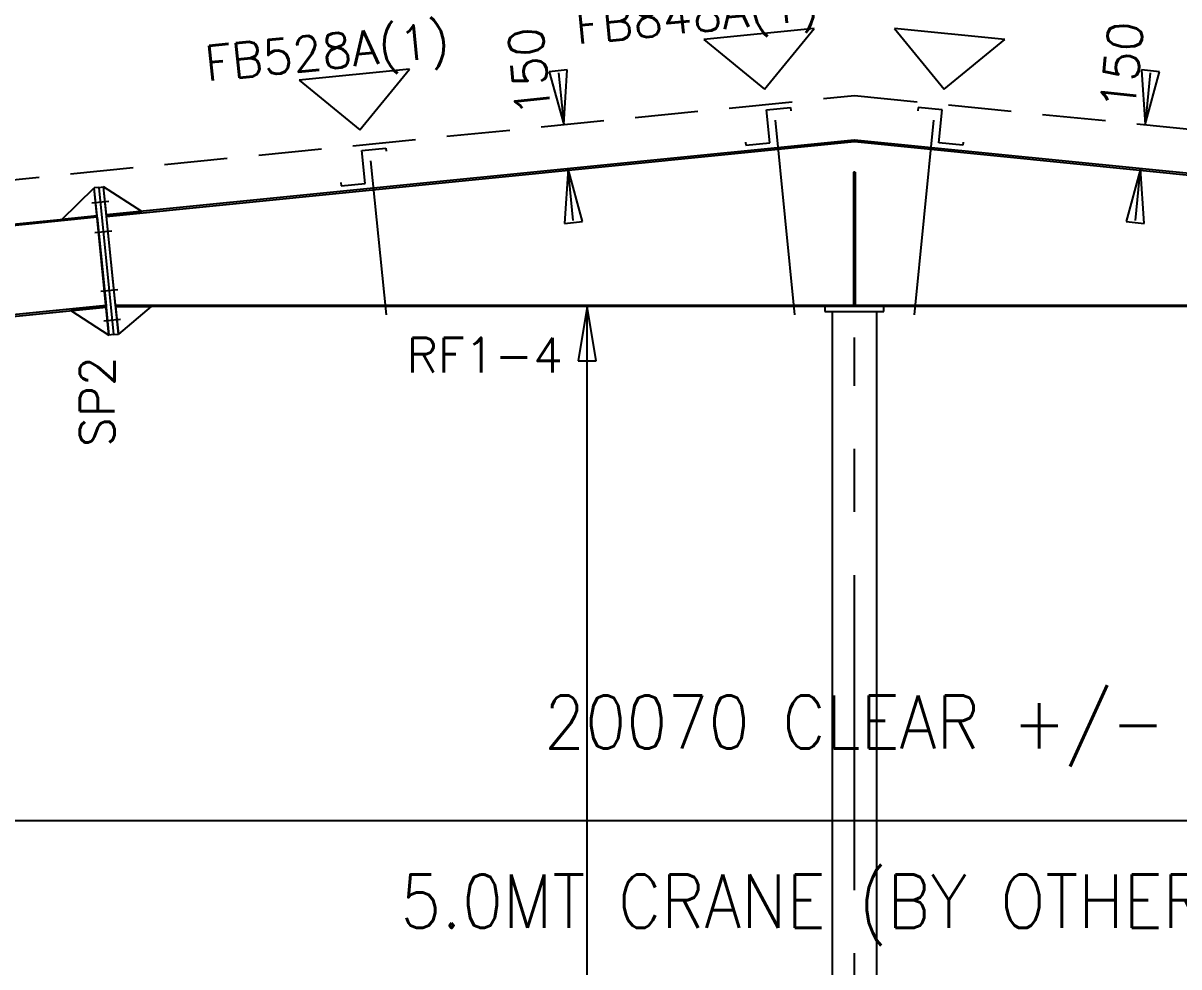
# Model space of a CAD drawing. Header units: millimetres. Extents: x 0 to 28190, y 0 to 19934.
# Drawn here: x 11374 to 15279, y 12504 to 15694 of the extents above; entities that cross this region are included whole.
import ezdxf

# ---------------------------------------------------------------- set-up
doc = ezdxf.new("R2010")
doc.units = ezdxf.units.MM
doc.header["$MEASUREMENT"] = 0
for name, pattern in [('CENTER', [1704.8, 1065.5, -213.1, 213.1, -213.1]), ('CONTIN', [0]), ('DASHED', [319.6, 213.1, -106.5])]:
    doc.linetypes.add(name, pattern=pattern)
doc.layers.get('0').update_dxf_attribs({"linetype": 'CONTIN'})
for name, color, linetype in [('1', 7, 'CONTIN'), ('10', 10, 'CONTIN'), ('11', 7, 'CONTIN'), ('12', 6, 'CONTIN'), ('2', 6, 'CONTIN'), ('3', 7, 'CONTIN'), ('4', 7, 'CENTER'), ('5', 5, 'DASHED')]:
    doc.layers.add(name, color=color, linetype=linetype)
doc.styles.add('S', font='SIMPLEX.shx', dxfattribs={"width": 0.9})
doc.styles.add('SIMPLEX', font='SIMPLEX')

# ---------------------------------------------------------------- blocks, each defined once
blk = doc.blocks.new('ZCOL')
for p, q in [((10.16, 0), (0, 0)), ((0, 0), (0, -25.4)), ((10.16, -2.54), (10.16, 0)), ((-10.16, -25.4), (-10.16, -22.86)), ((0, -25.4), (-10.16, -25.4))]:
    blk.add_line(p, q)
blk = doc.blocks.new('MARKER')
for p, q in [((187.527664, 187.527664), (-187.52766, 187.527664)), ((-187.52766, 187.527664), (0, 0)), ((0, 0), (187.527664, 187.527664))]:
    blk.add_line(p, q)
blk = doc.blocks.new('ARROWF')
for p, q in [((0, 0), (-182.8, 30.5)), ((-182.8, 30.5), (-182.8, -30.5)), ((-182.8, -30.5), (0, 0))]:
    blk.add_line(p, q)

msp = doc.modelspace()

# ---------------------------------------------------------------- linework, layer by layer
at = {"color": 6}
msp.add_line((4366.4, 12998.6), (23998.9, 12998.6), dxfattribs=at)
at = {"layer": '1'}
for p, q in [((13915.2, 15365.7), (13981, 14707.7)), ((14450.1, 15365.7), (14384.3, 14707.7)), ((14182.2, 15298.3), (11655.7, 15045.7)), ((11656.2, 15040.7), (14182.7, 15293.4)), ((11656.2, 15040.7), (14182.7, 15293.4)), ((14182.7, 15293.4), (14182.2, 15298.3)), ((14182.7, 15293.4), (14183.2, 15298.3)), ((14182.7, 15293.4), (16709.1, 15040.7)), ((14182.7, 15293.4), (16709.1, 15040.7)), ((16709.6, 15045.7), (14183.2, 15298.3)), ((12548.2, 15229), (12600.3, 14707.7)), ((14179.7, 15190.6), (14179.7, 14740.6)), ((14185.7, 15190.6), (14179.7, 15190.6)), ((14179.7, 15190.6), (14179.7, 14740.6)), ((14185.7, 15190.6), (14179.7, 15190.6)), ((14185.7, 15190.6), (14185.7, 14740.6)), ((14185.7, 15190.6), (14185.7, 14740.6)), ((11504.5, 15030.6), (11614.5, 15137)), ((11630.4, 15138.6), (11614.5, 15137)), ((11664.2, 14639.5), (11614.5, 15137)), ((11614.5, 15137), (11614.5, 15137)), ((11623.9, 15042.5), (11614.5, 15137)), ((11630.4, 15138.6), (11646.3, 15140.2)), ((11630.4, 15138.6), (11680.1, 14641.1)), ((11630.4, 15138.6), (11680.1, 14641.1)), ((11696, 14642.7), (11646.3, 15140.2)), ((11775.2, 15057.6), (11646.3, 15140.2)), ((11646.3, 15140.2), (11646.3, 15140.2)), ((11655.7, 15045.7), (11646.3, 15140.2)), ((11606.8, 15086), (11663.9, 15091.7)), ((11606.8, 15086), (11663.9, 15091.7)), ((7456.2, 14625.7), (11623.9, 15042.5)), ((11624.4, 15037.5), (7456.7, 14620.8)), ((11624.4, 15037.5), (7456.7, 14620.8)), ((11623.9, 15042.5), (11504.5, 15030.6)), ((11624.4, 15037.5), (11623.9, 15042.5)), ((11624.4, 15037.5), (11654.3, 14739)), ((11655.7, 15045.7), (11775.2, 15057.6)), ((11656.2, 15040.7), (11655.7, 15045.7)), ((11686.3, 14740.6), (11656.2, 15040.7)), ((11616.7, 14986.5), (11673.9, 14992.2)), ((11616.7, 14986.5), (11673.9, 14992.2)), ((11636.6, 14787.5), (11693.8, 14793.2)), ((11636.6, 14787.5), (11693.8, 14793.2)), ((11654.3, 14739), (7486.5, 14322.2)), ((11654.3, 14739), (7486.5, 14322.2)), ((7487, 14317.3), (11654.8, 14734)), ((11654.8, 14734), (11535.4, 14722.1)), ((11535.4, 14722.1), (11664.2, 14639.5)), ((11654.3, 14739), (11654.8, 14734)), ((11654.8, 14734), (11664.2, 14639.5)), ((11686.3, 14740.6), (16679.1, 14740.6)), ((11686.8, 14740.6), (16678.6, 14740.6)), ((11686.8, 14740.6), (11686.8, 14735.6)), ((16678.6, 14735.6), (11686.8, 14735.6)), ((11686.8, 14735.6), (11807.4, 14735.6)), ((11686.8, 14735.6), (11696, 14642.7)), ((11807.4, 14735.6), (11696, 14642.7)), ((14082.7, 14735.6), (14082.7, 14719.6)), ((14185.7, 14740.6), (14179.7, 14740.6)), ((14185.7, 14740.6), (14179.7, 14740.6)), ((14282.7, 14719.6), (14282.7, 14735.6)), ((11646.6, 14688), (11703.7, 14693.7)), ((11646.6, 14688), (11703.7, 14693.7)), ((14082.7, 14719.6), (14282.7, 14719.6)), ((14107.7, 14719.6), (14107.7, 5921.6)), ((14257.7, 14719.6), (14257.7, 5921.6)), ((11680.1, 14641.1), (11664.2, 14639.5)), ((11664.2, 14639.5), (11664.2, 14639.5)), ((11680.1, 14641.1), (11696, 14642.7)), ((11696, 14642.7), (11696, 14642.7))]:
    msp.add_line(p, q, dxfattribs=at)
at = {"layer": '12'}
msp.add_line((13544.4, 14735.6), (13075.6, 14735.6), dxfattribs=at)
at = {"layer": '2'}
for p, q in [((13183.2, 15525.9), (13200.6, 15350.9)), ((15182.2, 15525.9), (15164.7, 15350.9)), ((13233.1, 15026.7), (13215.6, 15201.7)), ((15132.3, 15026.7), (15149.8, 15201.7)), ((13280.2, 5905.6), (13280.2, 14735.6))]:
    msp.add_line(p, q, dxfattribs=at)
at = {"layer": '4'}
msp.add_line((14182.7, 5943.7), (14182.7, 14631.5), dxfattribs=at)
at = {"layer": '5'}
for p, q in [((2947.7, 14325.6), (14182.7, 15449.1)), ((14182.7, 15449.1), (25417.7, 14325.6))]:
    msp.add_line(p, q, dxfattribs=at)

# ---------------------------------------------------------------- block references
at = {"layer": '10', "yscale": -4.4055119, "zscale": -4.4055119}
for p, xscale, rotation in [((13897.2, 15289), -7.999999999999999, 5.71059464), ((14468.2, 15289), 7.999999999999999, 354.2894053000002), ((12530.2, 15152.3), -7.999999999999999, 5.71059464)]:
    msp.add_blockref('ZCOL', p, dxfattribs=dict(at, xscale=xscale, rotation=rotation))
at = {"layer": '2'}
for p, rotation in [((13200.6, 15350.9), 275.710602), ((15164.7, 15350.9), 264.289398), ((13215.6, 15201.7), 95.7105942), ((15149.8, 15201.7), 84.2894058), ((13280.2, 14735.6), 90)]:
    msp.add_blockref('ARROWF', p, dxfattribs=dict(at, rotation=rotation))
at = {"layer": '3'}
for p, rotation in [((13879, 15470.2), 5.71059464), ((14486.3, 15470.2), 354.2894053000002), ((12512.1, 15333.5), 5.71059464)]:
    msp.add_blockref('MARKER', p, dxfattribs=dict(at, rotation=rotation))

# ---------------------------------------------------------------- texts
at = {"color": 7, "linetype": 'Continuous', "lineweight": 0, "char_height": 180, "attachment_point": 5, "style": 'S'}
for s, insert in [('\\A1;20070 CLEAR +/- ', (14182.7, 13301.5)), ('5.0MT CRANE (BY OTHERS )', (14182.7, 12695.6))]:
    msp.add_mtext(s, dxfattribs=dict(at, insert=insert))
at = {"layer": '11', "style": 'SIMPLEX'}
for rotation, p in [(95.7106, (13157.9, 15385.9)), (84.2894, (15129.7, 15393.7))]:
    msp.add_text('150', height=117.2, rotation=rotation, dxfattribs=at).set_placement(p)
at = {"layer": '3', "style": 'SIMPLEX'}
for s, rotation, p in [('FB848A(1)', 5.7106, (13245.3, 15623.5)), ('FB528A(1)', 5.7106, (11995, 15498.5)), (' RF1-4', 0.0001, (12589.8, 14513.3)), ('SP2', 90, (11682.9, 14261.3))]:
    msp.add_text(s, height=117.2, rotation=rotation, dxfattribs=at).set_placement(p)

doc.saveas('drawing.dxf')
